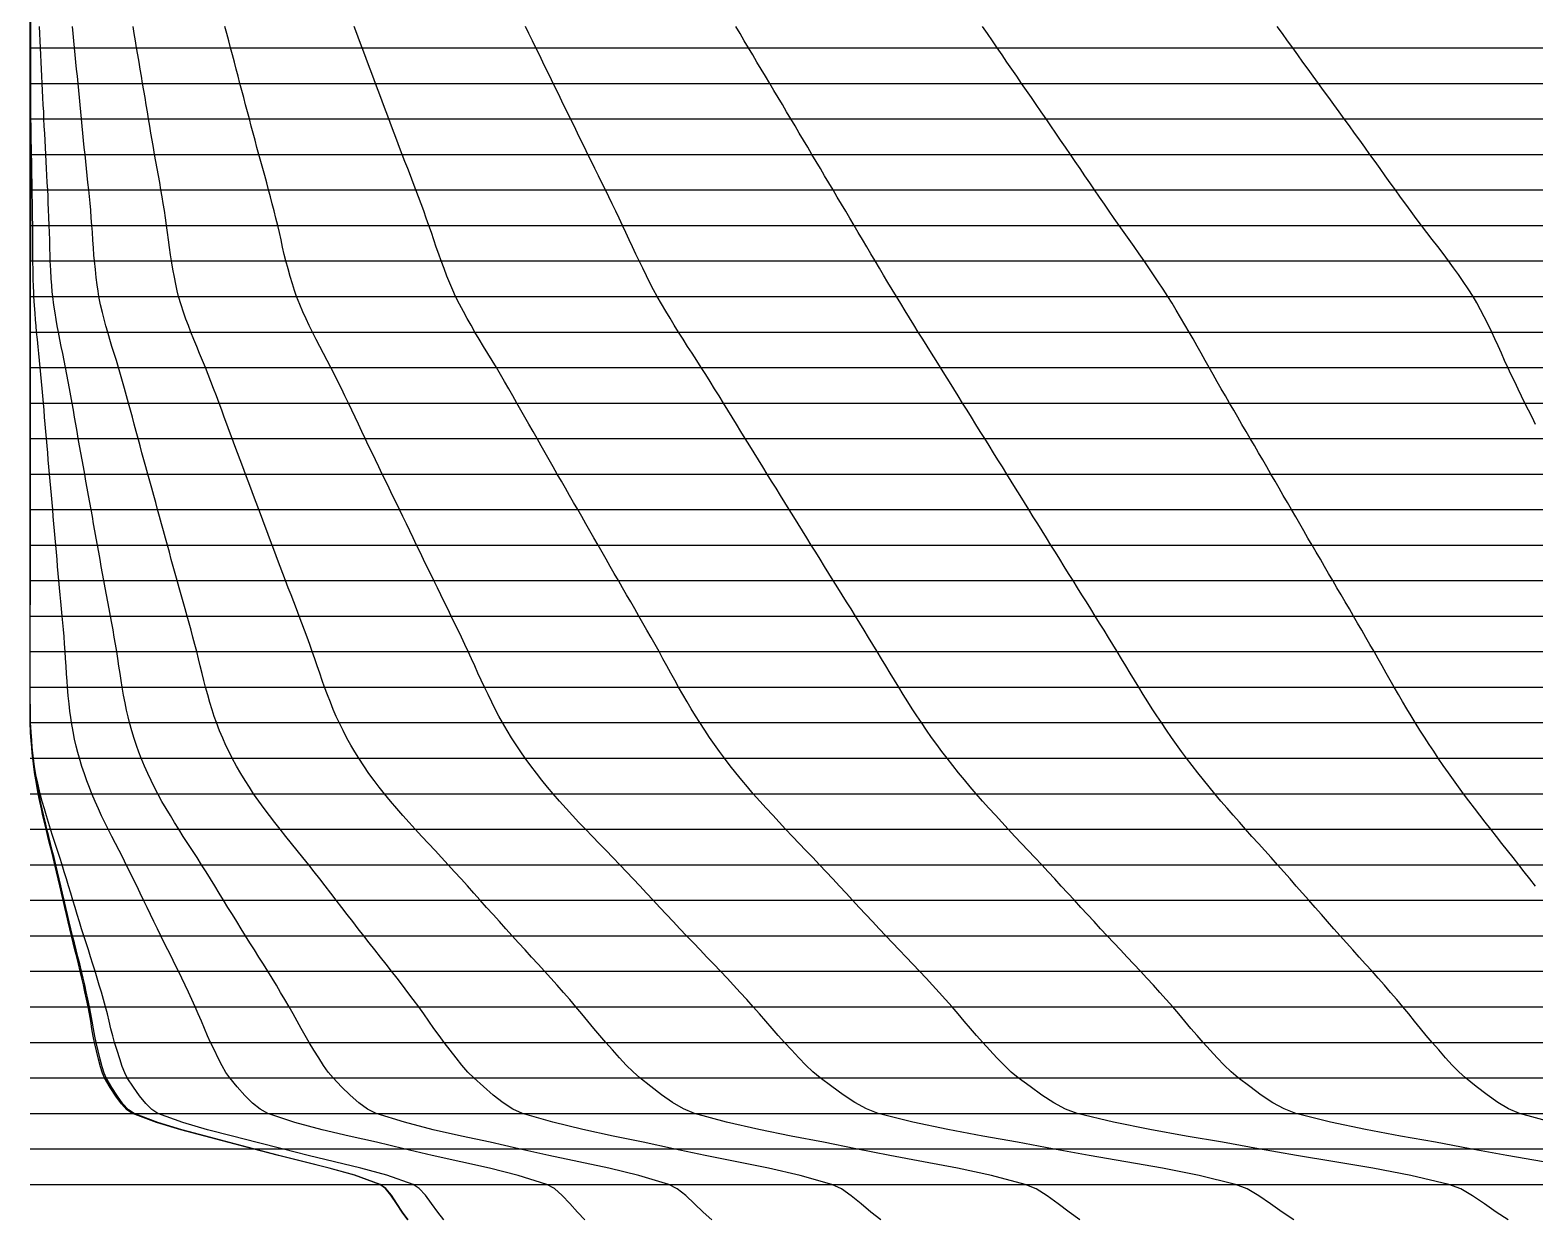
# Model space of a CAD drawing. Header units: metres. Extents: x -42 to 420, y 0 to 297.
# Drawn here: x -39.27 to -5.05, y 135.82 to 162.88 of the extents above; entities that cross this region are included whole.
import ezdxf

# ---------------------------------------------------------------- set-up
doc = ezdxf.new("R2010")
doc.units = ezdxf.units.M
doc.layers.add('GRID', color=253, linetype='Continuous')
doc.layers.add('SECTIONS', color=7, linetype='Continuous')

msp = doc.modelspace()

# ---------------------------------------------------------------- linework, layer by layer
at = {"layer": 'GRID'}
for p, q in [((-39.273, 162.474), (75.273, 162.474)), ((-39.273, 161.666), (75.273, 161.666)), ((-39.273, 160.858), (75.273, 160.858)), ((-39.273, 160.051), (75.273, 160.051)), ((-39.273, 159.243), (75.273, 159.243)), ((-39.273, 158.435), (75.273, 158.435)), ((-39.273, 157.628), (75.273, 157.628)), ((-39.273, 156.82), (75.273, 156.82)), ((-39.273, 156.012), (75.273, 156.012)), ((-39.273, 155.205), (75.273, 155.205)), ((-39.273, 154.397), (75.273, 154.397)), ((-39.273, 153.589), (75.273, 153.589)), ((-39.273, 152.782), (75.273, 152.782)), ((-39.273, 151.974), (75.273, 151.974)), ((-39.273, 151.166), (75.273, 151.166)), ((-39.273, 150.358), (75.273, 150.358)), ((-39.273, 149.551), (75.273, 149.551)), ((-39.273, 148.743), (75.273, 148.743)), ((-39.273, 147.935), (75.273, 147.935)), ((-39.273, 147.128), (75.273, 147.128)), ((-39.273, 146.32), (75.273, 146.32)), ((-39.273, 145.512), (75.273, 145.512)), ((-39.273, 144.705), (75.273, 144.705)), ((-39.273, 143.897), (75.273, 143.897)), ((-39.273, 143.089), (75.273, 143.089)), ((-39.273, 142.282), (75.273, 142.282)), ((-39.273, 141.474), (75.273, 141.474)), ((-39.273, 140.666), (75.273, 140.666)), ((-39.273, 139.858), (75.273, 139.858)), ((-39.273, 139.051), (75.273, 139.051)), ((-39.273, 138.243), (75.273, 138.243)), ((-39.273, 137.435), (75.273, 137.435)), ((-39.273, 136.628), (75.273, 136.628))]:
    msp.add_line(p, q, dxfattribs=at)
at = {"layer": 'SECTIONS'}
for points in [[(-30.674, 135.82), (-30.802, 135.999), (-30.929, 136.196), (-31.056, 136.384), (-31.183, 136.537), (-31.31, 136.628), (-31.889, 136.834), (-32.468, 137), (-33.047, 137.143), (-33.626, 137.282), (-34.204, 137.435), (-34.752, 137.583), (-35.3, 137.721), (-35.848, 137.867), (-36.395, 138.036), (-36.943, 138.243), (-37.07, 138.326), (-37.196, 138.46), (-37.323, 138.633), (-37.45, 138.834), (-37.577, 139.051), (-37.623, 139.155), (-37.669, 139.3), (-37.715, 139.473), (-37.761, 139.663), (-37.807, 139.858), (-37.836, 139.999), (-37.866, 140.162), (-37.895, 140.336), (-37.925, 140.509), (-37.954, 140.666), (-37.99, 140.839), (-38.026, 141.004), (-38.061, 141.164), (-38.097, 141.321), (-38.133, 141.474), (-38.172, 141.64), (-38.212, 141.801), (-38.252, 141.96), (-38.292, 142.119), (-38.332, 142.282), (-38.37, 142.44), (-38.407, 142.601), (-38.445, 142.764), (-38.483, 142.927), (-38.521, 143.089), (-38.558, 143.252), (-38.596, 143.415), (-38.634, 143.577), (-38.672, 143.738), (-38.71, 143.897), (-38.749, 144.06), (-38.789, 144.219), (-38.829, 144.377), (-38.869, 144.538), (-38.909, 144.705), (-38.945, 144.856), (-38.98, 145.008), (-39.016, 145.165), (-39.052, 145.332), (-39.087, 145.512), (-39.112, 145.647), (-39.137, 145.791), (-39.162, 145.949), (-39.187, 146.124), (-39.211, 146.32), (-39.224, 146.431), (-39.236, 146.562), (-39.248, 146.718), (-39.26, 146.905), (-39.273, 147.128), (-39.273, 147.464), (-39.273, 148.265), (-39.273, 149.221), (-39.273, 150.022), (-39.273, 150.358), (-39.272, 152.206), (-39.272, 156.613), (-39.272, 161.873), (-39.271, 166.28)], [(-29.863, 135.82), (-30.002, 135.999), (-30.142, 136.195), (-30.282, 136.382), (-30.422, 136.535), (-30.562, 136.628), (-31.158, 136.834), (-31.754, 136.999), (-32.35, 137.143), (-32.946, 137.282), (-33.542, 137.435), (-34.106, 137.583), (-34.671, 137.722), (-35.236, 137.868), (-35.8, 138.036), (-36.365, 138.243), (-36.504, 138.329), (-36.644, 138.465), (-36.783, 138.638), (-36.922, 138.838), (-37.062, 139.051), (-37.119, 139.162), (-37.177, 139.31), (-37.235, 139.483), (-37.293, 139.669), (-37.35, 139.858), (-37.392, 140.004), (-37.433, 140.167), (-37.474, 140.338), (-37.515, 140.507), (-37.557, 140.666), (-37.604, 140.836), (-37.651, 141), (-37.699, 141.161), (-37.746, 141.318), (-37.794, 141.474), (-37.845, 141.639), (-37.897, 141.8), (-37.948, 141.959), (-38, 142.119), (-38.051, 142.282), (-38.101, 142.441), (-38.15, 142.602), (-38.199, 142.765), (-38.249, 142.928), (-38.298, 143.089), (-38.348, 143.252), (-38.397, 143.415), (-38.447, 143.577), (-38.497, 143.738), (-38.546, 143.897), (-38.599, 144.06), (-38.651, 144.219), (-38.704, 144.377), (-38.756, 144.538), (-38.808, 144.705), (-38.855, 144.856), (-38.902, 145.008), (-38.948, 145.165), (-38.995, 145.332), (-39.041, 145.512), (-39.074, 145.646), (-39.106, 145.788), (-39.139, 145.944), (-39.171, 146.119), (-39.204, 146.32), (-39.218, 146.462), (-39.231, 146.67), (-39.245, 146.887), (-39.259, 147.058), (-39.273, 147.128), (-39.268, 149.312), (-39.264, 154.52), (-39.259, 160.736), (-39.255, 165.944)], [(-23.769, 135.82), (-23.965, 135.997), (-24.161, 136.189), (-24.357, 136.374), (-24.553, 136.528), (-24.748, 136.628), (-25.431, 136.831), (-26.113, 136.996), (-26.796, 137.141), (-27.478, 137.282), (-28.16, 137.435), (-28.809, 137.584), (-29.458, 137.724), (-30.107, 137.871), (-30.756, 138.039), (-31.405, 138.243), (-31.601, 138.338), (-31.796, 138.479), (-31.991, 138.654), (-32.187, 138.848), (-32.382, 139.051), (-32.491, 139.179), (-32.599, 139.332), (-32.708, 139.502), (-32.816, 139.68), (-32.925, 139.858), (-33.016, 140.012), (-33.106, 140.174), (-33.197, 140.34), (-33.288, 140.506), (-33.379, 140.666), (-33.476, 140.832), (-33.574, 140.995), (-33.672, 141.156), (-33.769, 141.315), (-33.867, 141.474), (-33.968, 141.637), (-34.07, 141.798), (-34.172, 141.959), (-34.274, 142.119), (-34.376, 142.282), (-34.475, 142.442), (-34.574, 142.603), (-34.673, 142.766), (-34.772, 142.928), (-34.871, 143.089), (-34.972, 143.252), (-35.072, 143.414), (-35.172, 143.576), (-35.272, 143.737), (-35.372, 143.897), (-35.476, 144.059), (-35.58, 144.219), (-35.684, 144.378), (-35.788, 144.539), (-35.891, 144.705), (-35.987, 144.859), (-36.082, 145.014), (-36.178, 145.173), (-36.273, 145.338), (-36.369, 145.512), (-36.444, 145.657), (-36.52, 145.809), (-36.595, 145.969), (-36.671, 146.139), (-36.746, 146.32), (-36.8, 146.457), (-36.853, 146.606), (-36.906, 146.766), (-36.959, 146.94), (-37.013, 147.128), (-37.046, 147.26), (-37.079, 147.412), (-37.112, 147.578), (-37.145, 147.754), (-37.178, 147.935), (-37.203, 148.084), (-37.228, 148.246), (-37.253, 148.415), (-37.278, 148.584), (-37.303, 148.743), (-37.331, 148.911), (-37.359, 149.075), (-37.387, 149.236), (-37.416, 149.394), (-37.444, 149.551), (-37.474, 149.716), (-37.504, 149.877), (-37.534, 150.037), (-37.564, 150.196), (-37.594, 150.358), (-37.623, 150.518), (-37.653, 150.679), (-37.682, 150.841), (-37.711, 151.003), (-37.741, 151.166), (-37.77, 151.327), (-37.798, 151.489), (-37.827, 151.651), (-37.856, 151.813), (-37.885, 151.974), (-37.914, 152.136), (-37.943, 152.297), (-37.973, 152.458), (-38.002, 152.62), (-38.031, 152.782), (-38.06, 152.942), (-38.089, 153.103), (-38.118, 153.264), (-38.147, 153.426), (-38.176, 153.589), (-38.204, 153.75), (-38.232, 153.913), (-38.26, 154.076), (-38.289, 154.238), (-38.317, 154.397), (-38.347, 154.563), (-38.377, 154.727), (-38.407, 154.889), (-38.437, 155.048), (-38.467, 155.205), (-38.499, 155.367), (-38.531, 155.524), (-38.564, 155.679), (-38.596, 155.84), (-38.629, 156.012), (-38.654, 156.153), (-38.68, 156.296), (-38.706, 156.45), (-38.732, 156.622), (-38.757, 156.82), (-38.769, 156.929), (-38.78, 157.068), (-38.791, 157.232), (-38.802, 157.42), (-38.814, 157.628), (-38.818, 157.748), (-38.823, 157.915), (-38.827, 158.103), (-38.832, 158.285), (-38.837, 158.435), (-38.844, 158.62), (-38.851, 158.79), (-38.858, 158.948), (-38.865, 159.099), (-38.872, 159.243), (-38.881, 159.415), (-38.889, 159.576), (-38.898, 159.732), (-38.907, 159.888), (-38.916, 160.051), (-38.924, 160.207), (-38.932, 160.367), (-38.94, 160.529), (-38.949, 160.693), (-38.957, 160.858), (-38.964, 161.017), (-38.972, 161.179), (-38.98, 161.342), (-38.987, 161.505), (-38.995, 161.666), (-39.003, 161.829), (-39.011, 161.991), (-39.019, 162.152), (-39.027, 162.313), (-39.035, 162.474), (-39.043, 162.636), (-39.051, 162.797), (-39.059, 162.958)], [(-19.925, 135.82), (-20.149, 135.996), (-20.372, 136.187), (-20.595, 136.371), (-20.818, 136.525), (-21.042, 136.628), (-21.762, 136.83), (-22.482, 136.995), (-23.201, 137.14), (-23.921, 137.282), (-24.641, 137.435), (-25.327, 137.584), (-26.013, 137.725), (-26.699, 137.873), (-27.384, 138.041), (-28.07, 138.243), (-28.293, 138.342), (-28.516, 138.485), (-28.738, 138.659), (-28.961, 138.852), (-29.184, 139.051), (-29.318, 139.183), (-29.452, 139.338), (-29.586, 139.507), (-29.72, 139.683), (-29.854, 139.858), (-29.97, 140.013), (-30.087, 140.175), (-30.203, 140.341), (-30.319, 140.506), (-30.435, 140.666), (-30.558, 140.831), (-30.681, 140.994), (-30.804, 141.155), (-30.927, 141.315), (-31.05, 141.474), (-31.177, 141.637), (-31.304, 141.798), (-31.431, 141.958), (-31.559, 142.119), (-31.686, 142.282), (-31.81, 142.442), (-31.935, 142.604), (-32.059, 142.766), (-32.183, 142.928), (-32.308, 143.089), (-32.434, 143.252), (-32.559, 143.414), (-32.685, 143.576), (-32.811, 143.737), (-32.937, 143.897), (-33.066, 144.059), (-33.196, 144.219), (-33.326, 144.378), (-33.456, 144.54), (-33.586, 144.705), (-33.706, 144.86), (-33.827, 145.015), (-33.947, 145.175), (-34.067, 145.339), (-34.188, 145.512), (-34.285, 145.659), (-34.383, 145.812), (-34.48, 145.972), (-34.578, 146.141), (-34.675, 146.32), (-34.747, 146.461), (-34.819, 146.611), (-34.891, 146.772), (-34.964, 146.944), (-35.036, 147.128), (-35.085, 147.266), (-35.134, 147.42), (-35.183, 147.585), (-35.232, 147.758), (-35.281, 147.935), (-35.321, 148.087), (-35.361, 148.249), (-35.401, 148.417), (-35.441, 148.583), (-35.481, 148.743), (-35.524, 148.909), (-35.568, 149.073), (-35.611, 149.234), (-35.654, 149.393), (-35.698, 149.551), (-35.743, 149.715), (-35.789, 149.876), (-35.835, 150.036), (-35.881, 150.197), (-35.926, 150.358), (-35.971, 150.519), (-36.016, 150.68), (-36.061, 150.842), (-36.105, 151.004), (-36.15, 151.166), (-36.194, 151.327), (-36.239, 151.489), (-36.283, 151.651), (-36.327, 151.813), (-36.372, 151.974), (-36.416, 152.136), (-36.461, 152.297), (-36.506, 152.458), (-36.551, 152.62), (-36.596, 152.782), (-36.64, 152.942), (-36.684, 153.103), (-36.728, 153.264), (-36.773, 153.426), (-36.817, 153.589), (-36.86, 153.75), (-36.904, 153.913), (-36.947, 154.076), (-36.99, 154.238), (-37.034, 154.397), (-37.079, 154.562), (-37.125, 154.726), (-37.171, 154.888), (-37.217, 155.047), (-37.262, 155.205), (-37.311, 155.367), (-37.361, 155.524), (-37.41, 155.68), (-37.459, 155.841), (-37.508, 156.012), (-37.548, 156.156), (-37.588, 156.301), (-37.628, 156.456), (-37.668, 156.627), (-37.708, 156.82), (-37.728, 156.939), (-37.748, 157.083), (-37.769, 157.248), (-37.789, 157.431), (-37.809, 157.628), (-37.821, 157.761), (-37.832, 157.926), (-37.843, 158.104), (-37.855, 158.28), (-37.866, 158.435), (-37.881, 158.612), (-37.895, 158.779), (-37.91, 158.939), (-37.925, 159.093), (-37.939, 159.243), (-37.956, 159.412), (-37.973, 159.573), (-37.99, 159.73), (-38.007, 159.888), (-38.024, 160.051), (-38.04, 160.209), (-38.057, 160.369), (-38.073, 160.531), (-38.089, 160.694), (-38.105, 160.858), (-38.121, 161.018), (-38.136, 161.18), (-38.152, 161.343), (-38.167, 161.505), (-38.183, 161.666), (-38.198, 161.829), (-38.214, 161.99), (-38.23, 162.152), (-38.246, 162.313), (-38.262, 162.474), (-38.277, 162.636), (-38.293, 162.797), (-38.309, 162.958)], [(-15.396, 135.82), (-15.644, 135.996), (-15.893, 136.186), (-16.141, 136.369), (-16.39, 136.523), (-16.638, 136.628), (-17.409, 136.829), (-18.18, 136.994), (-18.95, 137.14), (-19.721, 137.281), (-20.492, 137.435), (-21.226, 137.585), (-21.961, 137.726), (-22.696, 137.874), (-23.431, 138.041), (-24.165, 138.243), (-24.413, 138.344), (-24.661, 138.488), (-24.909, 138.662), (-25.157, 138.854), (-25.405, 139.051), (-25.56, 139.185), (-25.715, 139.34), (-25.869, 139.509), (-26.024, 139.684), (-26.179, 139.858), (-26.315, 140.014), (-26.45, 140.176), (-26.586, 140.341), (-26.722, 140.506), (-26.858, 140.666), (-27.001, 140.831), (-27.144, 140.993), (-27.287, 141.155), (-27.43, 141.315), (-27.573, 141.474), (-27.72, 141.637), (-27.868, 141.798), (-28.015, 141.958), (-28.163, 142.119), (-28.31, 142.282), (-28.455, 142.442), (-28.599, 142.604), (-28.744, 142.766), (-28.889, 142.928), (-29.033, 143.089), (-29.179, 143.252), (-29.325, 143.414), (-29.471, 143.576), (-29.617, 143.737), (-29.763, 143.897), (-29.913, 144.059), (-30.063, 144.219), (-30.214, 144.379), (-30.364, 144.54), (-30.514, 144.705), (-30.654, 144.86), (-30.795, 145.017), (-30.935, 145.176), (-31.075, 145.341), (-31.216, 145.512), (-31.332, 145.661), (-31.448, 145.815), (-31.565, 145.975), (-31.681, 146.143), (-31.797, 146.32), (-31.887, 146.464), (-31.977, 146.616), (-32.066, 146.777), (-32.156, 146.948), (-32.246, 147.128), (-32.311, 147.27), (-32.377, 147.426), (-32.443, 147.591), (-32.508, 147.762), (-32.574, 147.935), (-32.63, 148.089), (-32.686, 148.251), (-32.742, 148.417), (-32.798, 148.583), (-32.854, 148.743), (-32.913, 148.908), (-32.973, 149.071), (-33.032, 149.232), (-33.092, 149.392), (-33.151, 149.551), (-33.214, 149.714), (-33.276, 149.876), (-33.338, 150.036), (-33.4, 150.197), (-33.462, 150.358), (-33.523, 150.519), (-33.584, 150.68), (-33.645, 150.842), (-33.706, 151.004), (-33.767, 151.166), (-33.827, 151.327), (-33.888, 151.489), (-33.949, 151.651), (-34.009, 151.813), (-34.07, 151.974), (-34.131, 152.136), (-34.192, 152.297), (-34.253, 152.458), (-34.314, 152.62), (-34.375, 152.782), (-34.436, 152.942), (-34.496, 153.103), (-34.557, 153.265), (-34.617, 153.427), (-34.678, 153.589), (-34.737, 153.75), (-34.796, 153.913), (-34.856, 154.076), (-34.915, 154.238), (-34.975, 154.397), (-35.037, 154.562), (-35.099, 154.725), (-35.161, 154.887), (-35.223, 155.047), (-35.286, 155.205), (-35.352, 155.367), (-35.418, 155.525), (-35.484, 155.682), (-35.55, 155.843), (-35.616, 156.012), (-35.672, 156.159), (-35.727, 156.307), (-35.783, 156.463), (-35.838, 156.632), (-35.894, 156.82), (-35.926, 156.948), (-35.959, 157.097), (-35.991, 157.262), (-36.024, 157.441), (-36.057, 157.628), (-36.079, 157.77), (-36.101, 157.934), (-36.123, 158.106), (-36.145, 158.277), (-36.167, 158.435), (-36.193, 158.606), (-36.219, 158.772), (-36.244, 158.932), (-36.27, 159.089), (-36.296, 159.243), (-36.325, 159.409), (-36.354, 159.571), (-36.382, 159.729), (-36.411, 159.889), (-36.44, 160.051), (-36.468, 160.21), (-36.495, 160.371), (-36.523, 160.532), (-36.551, 160.695), (-36.578, 160.858), (-36.605, 161.019), (-36.632, 161.18), (-36.659, 161.343), (-36.686, 161.505), (-36.713, 161.666), (-36.74, 161.828), (-36.768, 161.99), (-36.795, 162.151), (-36.822, 162.313), (-36.849, 162.474), (-36.877, 162.635), (-36.904, 162.797), (-36.932, 162.958)], [(-10.533, 135.82), (-10.797, 135.996), (-11.062, 136.186), (-11.326, 136.369), (-11.59, 136.524), (-11.855, 136.628), (-12.687, 136.829), (-13.52, 136.995), (-14.353, 137.14), (-15.186, 137.282), (-16.018, 137.435), (-16.812, 137.584), (-17.606, 137.726), (-18.399, 137.873), (-19.193, 138.041), (-19.987, 138.243), (-20.25, 138.343), (-20.514, 138.487), (-20.778, 138.661), (-21.042, 138.853), (-21.305, 139.051), (-21.467, 139.184), (-21.63, 139.339), (-21.792, 139.508), (-21.954, 139.684), (-22.116, 139.858), (-22.258, 140.014), (-22.399, 140.176), (-22.541, 140.341), (-22.682, 140.506), (-22.824, 140.666), (-22.973, 140.831), (-23.122, 140.994), (-23.272, 141.155), (-23.421, 141.315), (-23.57, 141.474), (-23.725, 141.637), (-23.879, 141.798), (-24.033, 141.959), (-24.188, 142.119), (-24.342, 142.282), (-24.493, 142.442), (-24.645, 142.604), (-24.796, 142.766), (-24.948, 142.928), (-25.099, 143.089), (-25.251, 143.251), (-25.404, 143.414), (-25.556, 143.576), (-25.708, 143.737), (-25.86, 143.897), (-26.017, 144.059), (-26.173, 144.219), (-26.329, 144.379), (-26.485, 144.54), (-26.641, 144.705), (-26.789, 144.861), (-26.936, 145.019), (-27.084, 145.178), (-27.231, 145.342), (-27.379, 145.512), (-27.505, 145.663), (-27.632, 145.819), (-27.759, 145.98), (-27.885, 146.146), (-28.012, 146.32), (-28.115, 146.468), (-28.218, 146.622), (-28.322, 146.784), (-28.425, 146.952), (-28.528, 147.128), (-28.611, 147.276), (-28.693, 147.433), (-28.775, 147.597), (-28.857, 147.765), (-28.939, 147.935), (-29.013, 148.092), (-29.087, 148.254), (-29.161, 148.418), (-29.235, 148.582), (-29.309, 148.743), (-29.386, 148.907), (-29.463, 149.07), (-29.54, 149.231), (-29.617, 149.391), (-29.694, 149.551), (-29.773, 149.714), (-29.852, 149.875), (-29.931, 150.036), (-30.01, 150.197), (-30.089, 150.358), (-30.168, 150.519), (-30.246, 150.681), (-30.324, 150.842), (-30.402, 151.004), (-30.481, 151.166), (-30.558, 151.328), (-30.636, 151.489), (-30.714, 151.651), (-30.792, 151.813), (-30.87, 151.974), (-30.948, 152.136), (-31.027, 152.297), (-31.105, 152.458), (-31.183, 152.62), (-31.262, 152.782), (-31.34, 152.942), (-31.417, 153.104), (-31.495, 153.265), (-31.573, 153.427), (-31.65, 153.589), (-31.727, 153.75), (-31.804, 153.913), (-31.88, 154.075), (-31.957, 154.237), (-32.033, 154.397), (-32.113, 154.561), (-32.192, 154.724), (-32.272, 154.886), (-32.352, 155.046), (-32.431, 155.205), (-32.515, 155.367), (-32.598, 155.525), (-32.682, 155.683), (-32.766, 155.844), (-32.849, 156.012), (-32.922, 156.162), (-32.994, 156.313), (-33.067, 156.47), (-33.139, 156.638), (-33.212, 156.82), (-33.26, 156.957), (-33.308, 157.109), (-33.357, 157.274), (-33.405, 157.448), (-33.454, 157.628), (-33.491, 157.777), (-33.529, 157.939), (-33.566, 158.108), (-33.603, 158.276), (-33.641, 158.435), (-33.682, 158.603), (-33.724, 158.767), (-33.765, 158.928), (-33.806, 159.086), (-33.848, 159.243), (-33.892, 159.408), (-33.937, 159.569), (-33.981, 159.729), (-34.025, 159.889), (-34.07, 160.051), (-34.113, 160.211), (-34.156, 160.372), (-34.2, 160.533), (-34.243, 160.696), (-34.286, 160.858), (-34.329, 161.019), (-34.371, 161.181), (-34.414, 161.343), (-34.456, 161.505), (-34.499, 161.666), (-34.542, 161.828), (-34.585, 161.99), (-34.627, 162.151), (-34.67, 162.312), (-34.713, 162.474), (-34.756, 162.635), (-34.799, 162.797), (-34.842, 162.958)], [(-5.659, 135.82), (-5.928, 135.996), (-6.197, 136.187), (-6.466, 136.37), (-6.735, 136.525), (-7.004, 136.628), (-7.869, 136.83), (-8.735, 136.995), (-9.601, 137.14), (-10.467, 137.282), (-11.332, 137.435), (-12.157, 137.584), (-12.982, 137.725), (-13.806, 137.873), (-14.631, 138.041), (-15.456, 138.243), (-15.724, 138.342), (-15.992, 138.485), (-16.26, 138.659), (-16.529, 138.852), (-16.797, 139.051), (-16.959, 139.183), (-17.12, 139.338), (-17.282, 139.507), (-17.443, 139.683), (-17.605, 139.858), (-17.745, 140.013), (-17.885, 140.175), (-18.025, 140.341), (-18.164, 140.506), (-18.304, 140.666), (-18.452, 140.831), (-18.6, 140.994), (-18.748, 141.155), (-18.896, 141.315), (-19.044, 141.474), (-19.198, 141.637), (-19.351, 141.798), (-19.505, 141.959), (-19.658, 142.119), (-19.812, 142.282), (-19.962, 142.442), (-20.113, 142.604), (-20.263, 142.766), (-20.414, 142.928), (-20.565, 143.089), (-20.715, 143.251), (-20.866, 143.413), (-21.017, 143.575), (-21.168, 143.737), (-21.319, 143.897), (-21.473, 144.059), (-21.627, 144.22), (-21.781, 144.38), (-21.935, 144.541), (-22.089, 144.705), (-22.237, 144.862), (-22.384, 145.021), (-22.532, 145.181), (-22.679, 145.344), (-22.826, 145.512), (-22.957, 145.666), (-23.088, 145.823), (-23.219, 145.984), (-23.35, 146.149), (-23.48, 146.32), (-23.593, 146.472), (-23.705, 146.628), (-23.818, 146.79), (-23.93, 146.956), (-24.043, 147.128), (-24.138, 147.28), (-24.234, 147.439), (-24.33, 147.602), (-24.426, 147.768), (-24.522, 147.935), (-24.611, 148.094), (-24.7, 148.255), (-24.789, 148.419), (-24.879, 148.582), (-24.968, 148.743), (-25.059, 148.906), (-25.151, 149.068), (-25.243, 149.23), (-25.334, 149.391), (-25.426, 149.551), (-25.519, 149.713), (-25.613, 149.875), (-25.706, 150.036), (-25.8, 150.197), (-25.893, 150.358), (-25.986, 150.52), (-26.078, 150.681), (-26.171, 150.843), (-26.264, 151.004), (-26.356, 151.166), (-26.449, 151.328), (-26.541, 151.489), (-26.633, 151.651), (-26.726, 151.813), (-26.818, 151.974), (-26.911, 152.136), (-27.004, 152.297), (-27.097, 152.458), (-27.189, 152.62), (-27.282, 152.782), (-27.374, 152.943), (-27.467, 153.104), (-27.559, 153.265), (-27.651, 153.427), (-27.743, 153.589), (-27.834, 153.751), (-27.926, 153.913), (-28.017, 154.075), (-28.108, 154.237), (-28.199, 154.397), (-28.293, 154.56), (-28.387, 154.723), (-28.481, 154.885), (-28.575, 155.045), (-28.668, 155.205), (-28.766, 155.367), (-28.864, 155.526), (-28.961, 155.684), (-29.059, 155.846), (-29.156, 156.012), (-29.244, 156.165), (-29.331, 156.319), (-29.419, 156.477), (-29.506, 156.643), (-29.594, 156.82), (-29.659, 156.964), (-29.725, 157.12), (-29.791, 157.284), (-29.857, 157.454), (-29.923, 157.628), (-29.978, 157.781), (-30.034, 157.943), (-30.09, 158.11), (-30.146, 158.275), (-30.202, 158.435), (-30.261, 158.601), (-30.321, 158.764), (-30.38, 158.925), (-30.439, 159.085), (-30.499, 159.243), (-30.561, 159.407), (-30.623, 159.568), (-30.685, 159.728), (-30.747, 159.889), (-30.81, 160.051), (-30.871, 160.211), (-30.932, 160.372), (-30.993, 160.534), (-31.054, 160.696), (-31.115, 160.858), (-31.176, 161.02), (-31.236, 161.181), (-31.297, 161.343), (-31.357, 161.505), (-31.418, 161.666), (-31.478, 161.828), (-31.539, 161.99), (-31.6, 162.151), (-31.661, 162.312), (-31.722, 162.474), (-31.782, 162.635), (-31.843, 162.797), (-31.904, 162.958)], [(-4.85, 137.14), (-5.684, 137.282), (-6.517, 137.435), (-7.311, 137.584), (-8.105, 137.726), (-8.899, 137.873), (-9.694, 138.041), (-10.488, 138.243), (-10.749, 138.343), (-11.011, 138.486), (-11.272, 138.66), (-11.534, 138.853), (-11.795, 139.051), (-11.955, 139.184), (-12.114, 139.339), (-12.274, 139.508), (-12.433, 139.683), (-12.593, 139.858), (-12.731, 140.013), (-12.87, 140.175), (-13.008, 140.341), (-13.147, 140.506), (-13.286, 140.666), (-13.432, 140.831), (-13.578, 140.994), (-13.725, 141.155), (-13.871, 141.315), (-14.018, 141.474), (-14.169, 141.637), (-14.321, 141.798), (-14.473, 141.959), (-14.624, 142.12), (-14.776, 142.282), (-14.925, 142.442), (-15.074, 142.604), (-15.223, 142.765), (-15.372, 142.927), (-15.521, 143.089), (-15.67, 143.251), (-15.819, 143.413), (-15.968, 143.575), (-16.117, 143.736), (-16.266, 143.897), (-16.418, 144.059), (-16.57, 144.22), (-16.722, 144.38), (-16.874, 144.541), (-17.025, 144.705), (-17.172, 144.863), (-17.318, 145.022), (-17.464, 145.182), (-17.61, 145.345), (-17.757, 145.512), (-17.889, 145.667), (-18.021, 145.825), (-18.154, 145.986), (-18.286, 146.151), (-18.418, 146.32), (-18.535, 146.473), (-18.652, 146.631), (-18.769, 146.792), (-18.886, 146.958), (-19.002, 147.128), (-19.105, 147.282), (-19.208, 147.441), (-19.311, 147.604), (-19.414, 147.769), (-19.517, 147.935), (-19.614, 148.094), (-19.712, 148.256), (-19.809, 148.419), (-19.906, 148.582), (-20.004, 148.743), (-20.103, 148.906), (-20.202, 149.068), (-20.302, 149.229), (-20.401, 149.39), (-20.501, 149.551), (-20.601, 149.713), (-20.702, 149.874), (-20.803, 150.036), (-20.904, 150.197), (-21.005, 150.358), (-21.105, 150.52), (-21.205, 150.681), (-21.306, 150.843), (-21.406, 151.004), (-21.506, 151.166), (-21.606, 151.328), (-21.706, 151.489), (-21.806, 151.651), (-21.906, 151.812), (-22.006, 151.974), (-22.106, 152.136), (-22.207, 152.297), (-22.307, 152.458), (-22.407, 152.62), (-22.508, 152.782), (-22.607, 152.943), (-22.707, 153.104), (-22.807, 153.266), (-22.907, 153.427), (-23.007, 153.589), (-23.106, 153.751), (-23.206, 153.913), (-23.305, 154.075), (-23.404, 154.236), (-23.503, 154.397), (-23.604, 154.56), (-23.705, 154.722), (-23.806, 154.884), (-23.907, 155.045), (-24.008, 155.205), (-24.112, 155.367), (-24.215, 155.527), (-24.319, 155.686), (-24.422, 155.848), (-24.526, 156.012), (-24.623, 156.168), (-24.719, 156.325), (-24.816, 156.485), (-24.913, 156.649), (-25.01, 156.82), (-25.092, 156.972), (-25.174, 157.13), (-25.256, 157.293), (-25.338, 157.46), (-25.421, 157.628), (-25.496, 157.785), (-25.571, 157.947), (-25.647, 158.111), (-25.722, 158.274), (-25.798, 158.435), (-25.876, 158.599), (-25.954, 158.761), (-26.032, 158.923), (-26.11, 159.083), (-26.187, 159.243), (-26.267, 159.406), (-26.347, 159.567), (-26.427, 159.728), (-26.506, 159.889), (-26.586, 160.051), (-26.665, 160.212), (-26.744, 160.373), (-26.823, 160.535), (-26.902, 160.697), (-26.981, 160.858), (-27.06, 161.02), (-27.138, 161.181), (-27.217, 161.343), (-27.296, 161.505), (-27.374, 161.666), (-27.453, 161.828), (-27.532, 161.989), (-27.611, 162.151), (-27.69, 162.312), (-27.768, 162.474), (-27.847, 162.635), (-27.926, 162.797), (-28.005, 162.958)], [(-4.672, 138.041), (-5.402, 138.243), (-5.647, 138.344), (-5.892, 138.487), (-6.137, 138.662), (-6.381, 138.853), (-6.626, 139.051), (-6.778, 139.185), (-6.93, 139.34), (-7.082, 139.509), (-7.235, 139.684), (-7.387, 139.858), (-7.52, 140.014), (-7.653, 140.176), (-7.786, 140.341), (-7.919, 140.506), (-8.052, 140.666), (-8.192, 140.831), (-8.332, 140.994), (-8.472, 141.155), (-8.613, 141.315), (-8.753, 141.474), (-8.898, 141.637), (-9.043, 141.798), (-9.188, 141.959), (-9.333, 142.12), (-9.478, 142.282), (-9.62, 142.442), (-9.763, 142.604), (-9.905, 142.765), (-10.048, 142.927), (-10.191, 143.089), (-10.333, 143.251), (-10.476, 143.413), (-10.618, 143.575), (-10.761, 143.736), (-10.903, 143.897), (-11.048, 144.059), (-11.193, 144.22), (-11.338, 144.38), (-11.483, 144.542), (-11.628, 144.705), (-11.768, 144.863), (-11.909, 145.022), (-12.049, 145.183), (-12.189, 145.346), (-12.329, 145.512), (-12.457, 145.668), (-12.585, 145.826), (-12.714, 145.987), (-12.842, 146.152), (-12.97, 146.32), (-13.085, 146.474), (-13.2, 146.632), (-13.314, 146.794), (-13.429, 146.959), (-13.544, 147.128), (-13.647, 147.283), (-13.75, 147.442), (-13.853, 147.605), (-13.955, 147.77), (-14.058, 147.935), (-14.156, 148.095), (-14.254, 148.256), (-14.352, 148.419), (-14.45, 148.582), (-14.549, 148.743), (-14.648, 148.906), (-14.748, 149.068), (-14.848, 149.229), (-14.948, 149.39), (-15.048, 149.551), (-15.149, 149.713), (-15.25, 149.874), (-15.351, 150.036), (-15.452, 150.197), (-15.553, 150.358), (-15.654, 150.52), (-15.754, 150.681), (-15.855, 150.843), (-15.955, 151.004), (-16.056, 151.166), (-16.156, 151.328), (-16.257, 151.489), (-16.357, 151.651), (-16.457, 151.812), (-16.557, 151.974), (-16.658, 152.135), (-16.758, 152.297), (-16.859, 152.459), (-16.959, 152.62), (-17.06, 152.782), (-17.16, 152.943), (-17.261, 153.105), (-17.361, 153.266), (-17.462, 153.428), (-17.562, 153.589), (-17.662, 153.751), (-17.763, 153.912), (-17.863, 154.074), (-17.963, 154.236), (-18.063, 154.397), (-18.164, 154.559), (-18.265, 154.72), (-18.365, 154.882), (-18.466, 155.043), (-18.566, 155.205), (-18.668, 155.366), (-18.769, 155.527), (-18.87, 155.689), (-18.971, 155.85), (-19.072, 156.012), (-19.172, 156.173), (-19.272, 156.333), (-19.371, 156.495), (-19.471, 156.657), (-19.571, 156.82), (-19.668, 156.98), (-19.764, 157.141), (-19.861, 157.303), (-19.958, 157.465), (-20.055, 157.628), (-20.15, 157.789), (-20.245, 157.95), (-20.341, 158.112), (-20.436, 158.274), (-20.531, 158.435), (-20.627, 158.597), (-20.723, 158.759), (-20.819, 158.92), (-20.915, 159.082), (-21.011, 159.243), (-21.107, 159.405), (-21.203, 159.566), (-21.299, 159.728), (-21.396, 159.889), (-21.492, 160.051), (-21.588, 160.212), (-21.684, 160.374), (-21.78, 160.535), (-21.876, 160.697), (-21.972, 160.858), (-22.068, 161.02), (-22.164, 161.182), (-22.26, 161.343), (-22.356, 161.505), (-22.452, 161.666), (-22.548, 161.828), (-22.644, 161.989), (-22.741, 162.151), (-22.837, 162.312), (-22.933, 162.474), (-23.029, 162.635), (-23.125, 162.797), (-23.221, 162.958)], [(-5.038, 143.413), (-5.164, 143.575), (-5.289, 143.736), (-5.415, 143.897), (-5.542, 144.059), (-5.67, 144.22), (-5.797, 144.38), (-5.925, 144.542), (-6.052, 144.705), (-6.176, 144.864), (-6.3, 145.023), (-6.424, 145.184), (-6.548, 145.347), (-6.672, 145.512), (-6.786, 145.669), (-6.901, 145.827), (-7.016, 145.989), (-7.131, 146.153), (-7.246, 146.32), (-7.35, 146.476), (-7.455, 146.634), (-7.56, 146.796), (-7.664, 146.96), (-7.769, 147.128), (-7.865, 147.284), (-7.96, 147.444), (-8.056, 147.607), (-8.151, 147.771), (-8.247, 147.935), (-8.339, 148.095), (-8.431, 148.257), (-8.523, 148.419), (-8.615, 148.582), (-8.707, 148.743), (-8.8, 148.905), (-8.894, 149.067), (-8.987, 149.229), (-9.08, 149.39), (-9.174, 149.551), (-9.268, 149.713), (-9.362, 149.874), (-9.456, 150.036), (-9.551, 150.197), (-9.645, 150.358), (-9.739, 150.52), (-9.833, 150.681), (-9.927, 150.843), (-10.021, 151.004), (-10.115, 151.166), (-10.209, 151.327), (-10.302, 151.489), (-10.396, 151.651), (-10.489, 151.812), (-10.583, 151.974), (-10.677, 152.135), (-10.77, 152.297), (-10.864, 152.459), (-10.957, 152.62), (-11.051, 152.782), (-11.145, 152.943), (-11.239, 153.105), (-11.333, 153.267), (-11.427, 153.428), (-11.521, 153.589), (-11.616, 153.751), (-11.71, 153.912), (-11.805, 154.073), (-11.899, 154.235), (-11.994, 154.397), (-12.087, 154.557), (-12.18, 154.718), (-12.273, 154.88), (-12.366, 155.042), (-12.459, 155.205), (-12.55, 155.366), (-12.641, 155.529), (-12.732, 155.692), (-12.823, 155.854), (-12.914, 156.012), (-13.011, 156.178), (-13.107, 156.343), (-13.204, 156.506), (-13.301, 156.665), (-13.397, 156.82), (-13.505, 156.988), (-13.613, 157.151), (-13.721, 157.312), (-13.83, 157.47), (-13.938, 157.628), (-14.051, 157.791), (-14.165, 157.953), (-14.278, 158.113), (-14.392, 158.274), (-14.505, 158.435), (-14.617, 158.596), (-14.728, 158.757), (-14.84, 158.919), (-14.952, 159.081), (-15.063, 159.243), (-15.173, 159.404), (-15.283, 159.566), (-15.393, 159.727), (-15.504, 159.889), (-15.614, 160.051), (-15.724, 160.213), (-15.835, 160.374), (-15.946, 160.536), (-16.056, 160.697), (-16.167, 160.858), (-16.278, 161.02), (-16.389, 161.182), (-16.5, 161.343), (-16.611, 161.505), (-16.722, 161.666), (-16.833, 161.828), (-16.944, 161.989), (-17.055, 162.151), (-17.166, 162.312), (-17.277, 162.474), (-17.387, 162.635), (-17.498, 162.797), (-17.609, 162.958)], [(-5.031, 153.912), (-5.112, 154.072), (-5.193, 154.233), (-5.274, 154.397), (-5.352, 154.556), (-5.429, 154.715), (-5.507, 154.877), (-5.585, 155.04), (-5.662, 155.205), (-5.736, 155.365), (-5.809, 155.53), (-5.882, 155.696), (-5.956, 155.858), (-6.029, 156.012), (-6.114, 156.185), (-6.199, 156.355), (-6.285, 156.519), (-6.37, 156.675), (-6.455, 156.82), (-6.567, 156.996), (-6.678, 157.162), (-6.789, 157.32), (-6.9, 157.475), (-7.012, 157.628), (-7.135, 157.794), (-7.258, 157.955), (-7.381, 158.114), (-7.504, 158.273), (-7.627, 158.435), (-7.746, 158.595), (-7.865, 158.755), (-7.984, 158.917), (-8.102, 159.08), (-8.221, 159.243), (-8.337, 159.403), (-8.452, 159.565), (-8.568, 159.727), (-8.684, 159.889), (-8.799, 160.051), (-8.916, 160.213), (-9.033, 160.375), (-9.15, 160.536), (-9.266, 160.697), (-9.383, 160.858), (-9.501, 161.02), (-9.618, 161.182), (-9.736, 161.343), (-9.854, 161.505), (-9.971, 161.666), (-10.088, 161.828), (-10.206, 161.989), (-10.323, 162.151), (-10.44, 162.312), (-10.557, 162.474), (-10.674, 162.635), (-10.792, 162.797), (-10.909, 162.959)], [(-26.653, 135.82), (-26.826, 135.998), (-26.999, 136.191), (-27.172, 136.377), (-27.345, 136.531), (-27.519, 136.628), (-28.17, 136.832), (-28.822, 136.998), (-29.473, 137.142), (-30.125, 137.282), (-30.776, 137.435), (-31.395, 137.584), (-32.013, 137.723), (-32.632, 137.87), (-33.251, 138.038), (-33.869, 138.243), (-34.042, 138.335), (-34.214, 138.474), (-34.387, 138.648), (-34.56, 138.844), (-34.732, 139.051), (-34.819, 139.173), (-34.906, 139.325), (-34.993, 139.496), (-35.081, 139.677), (-35.168, 139.858), (-35.237, 140.009), (-35.307, 140.172), (-35.377, 140.34), (-35.447, 140.506), (-35.516, 140.666), (-35.593, 140.833), (-35.669, 140.996), (-35.745, 141.157), (-35.821, 141.316), (-35.898, 141.474), (-35.978, 141.638), (-36.059, 141.799), (-36.139, 141.959), (-36.22, 142.119), (-36.3, 142.282), (-36.378, 142.442), (-36.456, 142.603), (-36.534, 142.766), (-36.612, 142.928), (-36.69, 143.089), (-36.769, 143.252), (-36.848, 143.415), (-36.927, 143.577), (-37.006, 143.738), (-37.085, 143.897), (-37.167, 144.059), (-37.249, 144.219), (-37.331, 144.378), (-37.413, 144.539), (-37.496, 144.705), (-37.57, 144.858), (-37.645, 145.012), (-37.72, 145.17), (-37.794, 145.336), (-37.869, 145.512), (-37.925, 145.654), (-37.982, 145.803), (-38.038, 145.963), (-38.095, 146.134), (-38.151, 146.32), (-38.187, 146.45), (-38.223, 146.594), (-38.26, 146.753), (-38.296, 146.93), (-38.332, 147.128), (-38.35, 147.246), (-38.368, 147.391), (-38.386, 147.558), (-38.404, 147.741), (-38.421, 147.935), (-38.432, 148.072), (-38.443, 148.236), (-38.453, 148.412), (-38.464, 148.586), (-38.474, 148.743), (-38.488, 148.917), (-38.501, 149.084), (-38.514, 149.244), (-38.527, 149.399), (-38.541, 149.551), (-38.556, 149.719), (-38.571, 149.88), (-38.586, 150.038), (-38.602, 150.196), (-38.617, 150.358), (-38.631, 150.517), (-38.646, 150.677), (-38.66, 150.839), (-38.675, 151.002), (-38.689, 151.166), (-38.703, 151.326), (-38.717, 151.488), (-38.731, 151.651), (-38.745, 151.813), (-38.759, 151.974), (-38.773, 152.136), (-38.788, 152.298), (-38.802, 152.459), (-38.816, 152.62), (-38.831, 152.782), (-38.845, 152.942), (-38.859, 153.103), (-38.873, 153.264), (-38.887, 153.426), (-38.901, 153.589), (-38.915, 153.75), (-38.929, 153.913), (-38.943, 154.077), (-38.956, 154.238), (-38.97, 154.397), (-38.985, 154.563), (-39, 154.727), (-39.014, 154.889), (-39.029, 155.049), (-39.044, 155.205), (-39.06, 155.367), (-39.076, 155.523), (-39.092, 155.678), (-39.108, 155.839), (-39.124, 156.012), (-39.136, 156.151), (-39.149, 156.291), (-39.161, 156.444), (-39.174, 156.617), (-39.186, 156.82), (-39.191, 156.918), (-39.195, 157.05), (-39.2, 157.213), (-39.204, 157.406), (-39.209, 157.628), (-39.21, 157.727), (-39.21, 157.903), (-39.211, 158.11), (-39.212, 158.303), (-39.213, 158.435), (-39.215, 158.638), (-39.218, 158.813), (-39.22, 158.969), (-39.222, 159.11), (-39.224, 159.243), (-39.227, 159.42), (-39.231, 159.581), (-39.234, 159.734), (-39.237, 159.888), (-39.24, 160.051), (-39.243, 160.205), (-39.246, 160.363), (-39.249, 160.525), (-39.252, 160.691), (-39.254, 160.858), (-39.257, 161.006), (-39.26, 161.15), (-39.262, 161.3), (-39.265, 161.469), (-39.267, 161.666), (-39.268, 161.782), (-39.27, 161.938), (-39.271, 162.116), (-39.272, 162.301), (-39.273, 162.474)], [(-30.685, 135.82), (-30.811, 135.999), (-30.938, 136.196), (-31.065, 136.384), (-31.192, 136.537), (-31.319, 136.628), (-31.893, 136.834), (-32.468, 137), (-33.042, 137.143), (-33.616, 137.282), (-34.191, 137.435), (-34.734, 137.583), (-35.278, 137.721), (-35.822, 137.867), (-36.365, 138.036), (-36.909, 138.243), (-37.035, 138.326), (-37.162, 138.46), (-37.288, 138.634), (-37.414, 138.834), (-37.541, 139.051), (-37.587, 139.156), (-37.634, 139.301), (-37.68, 139.474), (-37.726, 139.664), (-37.773, 139.858), (-37.803, 139.999), (-37.833, 140.163), (-37.863, 140.337), (-37.893, 140.509), (-37.923, 140.666), (-37.959, 140.838), (-37.995, 141.004), (-38.031, 141.164), (-38.068, 141.32), (-38.104, 141.474), (-38.144, 141.64), (-38.184, 141.801), (-38.225, 141.96), (-38.265, 142.119), (-38.305, 142.282), (-38.343, 142.44), (-38.382, 142.602), (-38.42, 142.764), (-38.458, 142.927), (-38.496, 143.089), (-38.534, 143.252), (-38.573, 143.415), (-38.611, 143.577), (-38.649, 143.738), (-38.687, 143.897), (-38.728, 144.06), (-38.768, 144.219), (-38.809, 144.377), (-38.849, 144.538), (-38.889, 144.705), (-38.925, 144.856), (-38.962, 145.008), (-38.998, 145.166), (-39.034, 145.332), (-39.07, 145.512), (-39.095, 145.648), (-39.12, 145.793), (-39.145, 145.951), (-39.17, 146.126), (-39.196, 146.32), (-39.209, 146.435), (-39.222, 146.568), (-39.235, 146.725), (-39.248, 146.91), (-39.262, 147.128), (-39.264, 147.237), (-39.266, 147.441), (-39.268, 147.67), (-39.27, 147.858), (-39.273, 147.935), (-39.271, 148.187), (-39.27, 148.788), (-39.268, 149.506), (-39.266, 150.106), (-39.265, 150.358), (-39.265, 150.404), (-39.265, 150.526), (-39.266, 150.707), (-39.266, 150.927), (-39.266, 151.166), (-39.266, 151.251), (-39.266, 151.448), (-39.266, 151.684), (-39.266, 151.884), (-39.266, 151.974), (-39.266, 152.194), (-39.267, 152.376), (-39.267, 152.529), (-39.267, 152.661), (-39.267, 152.782), (-39.267, 152.965), (-39.267, 153.125), (-39.268, 153.274), (-39.268, 153.425), (-39.268, 153.589), (-39.268, 153.74), (-39.268, 153.898), (-39.268, 154.06), (-39.269, 154.227), (-39.269, 154.397), (-39.269, 154.553), (-39.269, 154.716), (-39.269, 154.881), (-39.269, 155.046), (-39.27, 155.205), (-39.27, 155.37), (-39.27, 155.531), (-39.27, 155.69), (-39.27, 155.85), (-39.27, 156.012), (-39.27, 156.17), (-39.271, 156.326), (-39.271, 156.485), (-39.271, 156.649), (-39.271, 156.82), (-39.271, 156.97), (-39.271, 157.128), (-39.272, 157.291), (-39.272, 157.458), (-39.272, 157.628), (-39.272, 157.779), (-39.272, 157.93), (-39.272, 158.086), (-39.272, 158.252), (-39.272, 158.435), (-39.272, 158.574), (-39.272, 158.732), (-39.273, 158.903), (-39.273, 159.076), (-39.273, 159.243)]]:
    msp.add_lwpolyline(points, dxfattribs=at)

doc.saveas('drawing.dxf')
